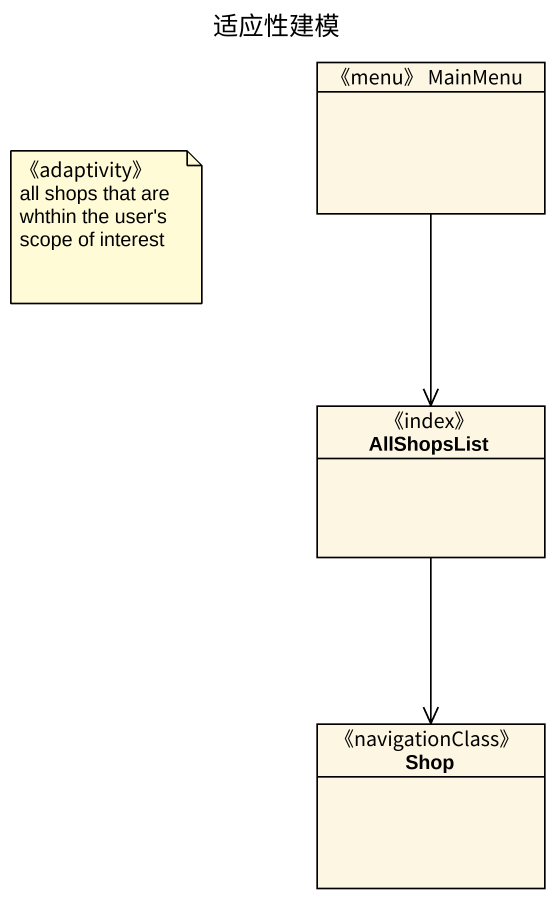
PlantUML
@startuml
title 适应性建模
hide circle
hide empty members
class "《menu》 MainMenu" as menu_MainMenu
class "《index》 AllShopsList" as index_AllShopsList
class "《navigationClass》 Shop" as navigationClass_Shop
menu_MainMenu --> index_AllShopsList
index_AllShopsList --> navigationClass_Shop
note as N1
  《adaptivity》
  all shops that are whthin the user's scope of interest
end note
@enduml
